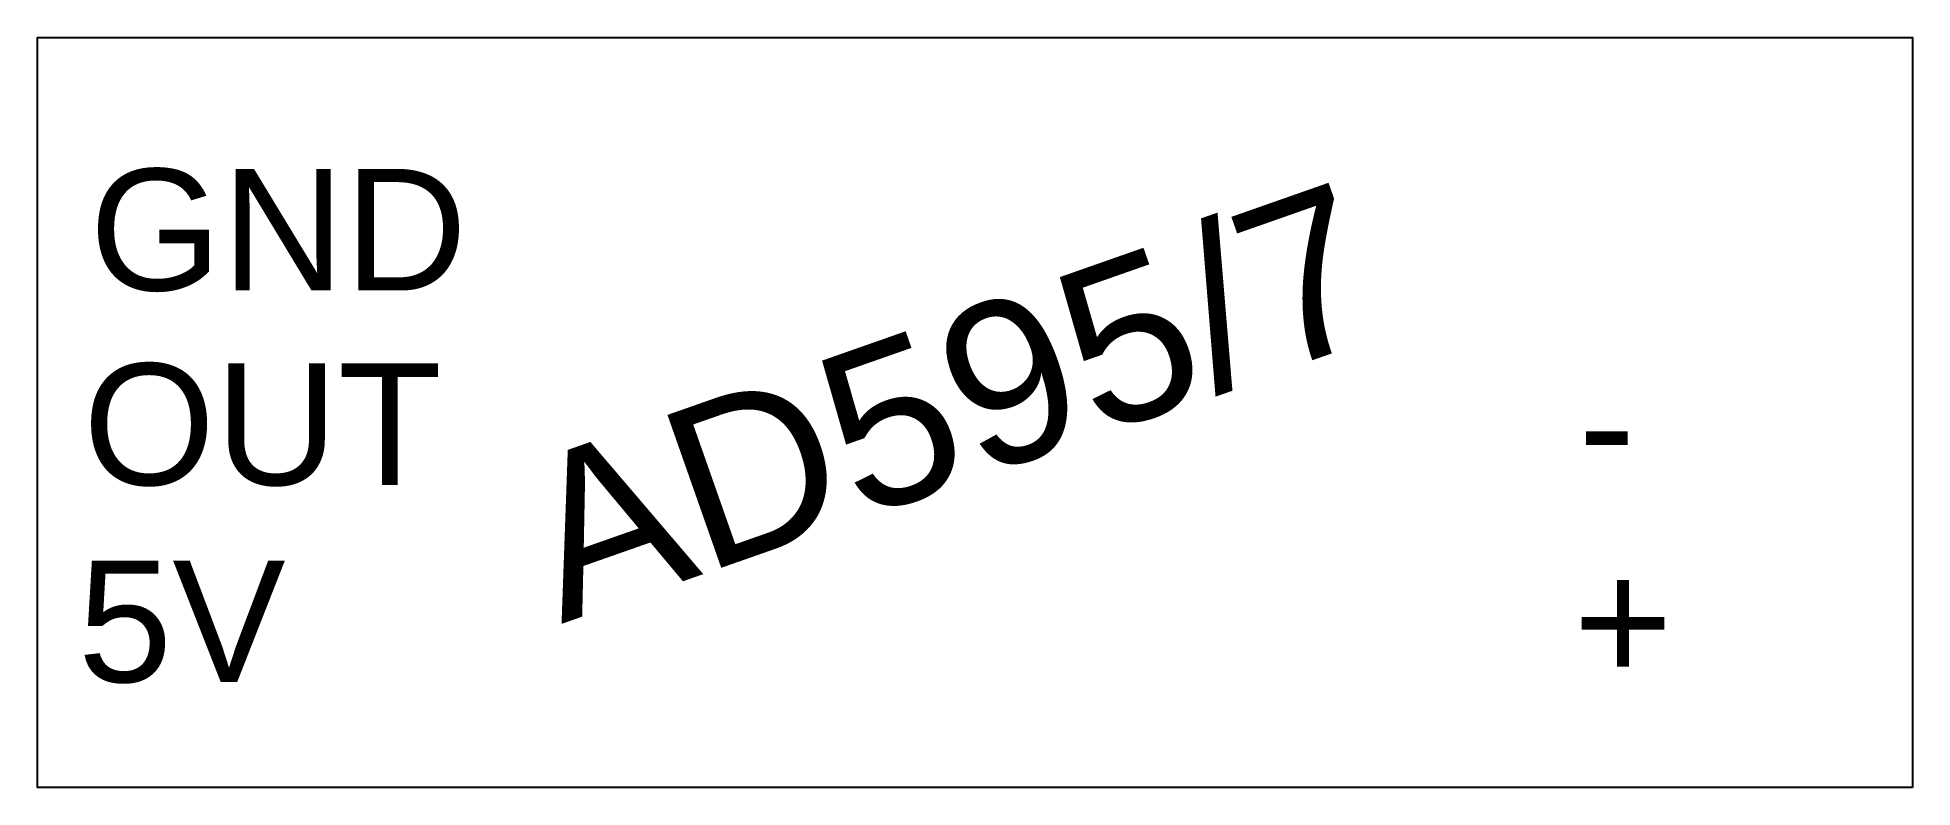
# Model space of a CAD drawing. Header units: millimetres. Extents: x 337 to 609, y 145 to 268.
# Drawn here: x 586.15 to 609.26, y 250.55 to 259.8 of the extents above.
import ezdxf

# ---------------------------------------------------------------- set-up
doc = ezdxf.new("R2010")
doc.units = ezdxf.units.MM
doc.layers.add('graviranje_zada', color=40, linetype='Continuous')
doc.styles.get("Standard").update_dxf_attribs({"font": 'ARIAL.TTF'})

msp = doc.modelspace()

# ---------------------------------------------------------------- linework, layer by layer
at = {"layer": 'graviranje_zada'}
msp.add_lwpolyline([(609.264, 250.548), (586.147, 250.548), (586.147, 259.802), (609.264, 259.802)], close=True, dxfattribs=at)

# ---------------------------------------------------------------- texts
for s, p in [('GND', (586.788, 256.681)), ('OUT', (586.709, 254.28)), ('-', (605.147, 254.28)), ('5V', (586.644, 251.849)), ('+', (605.083, 251.849))]:
    msp.add_text(s, height=1.5, dxfattribs=at).set_placement(p)
msp.add_text('AD595/7', height=2, rotation=19.3622, dxfattribs=at).set_placement((592.603, 252.565))

doc.saveas('drawing.dxf')
